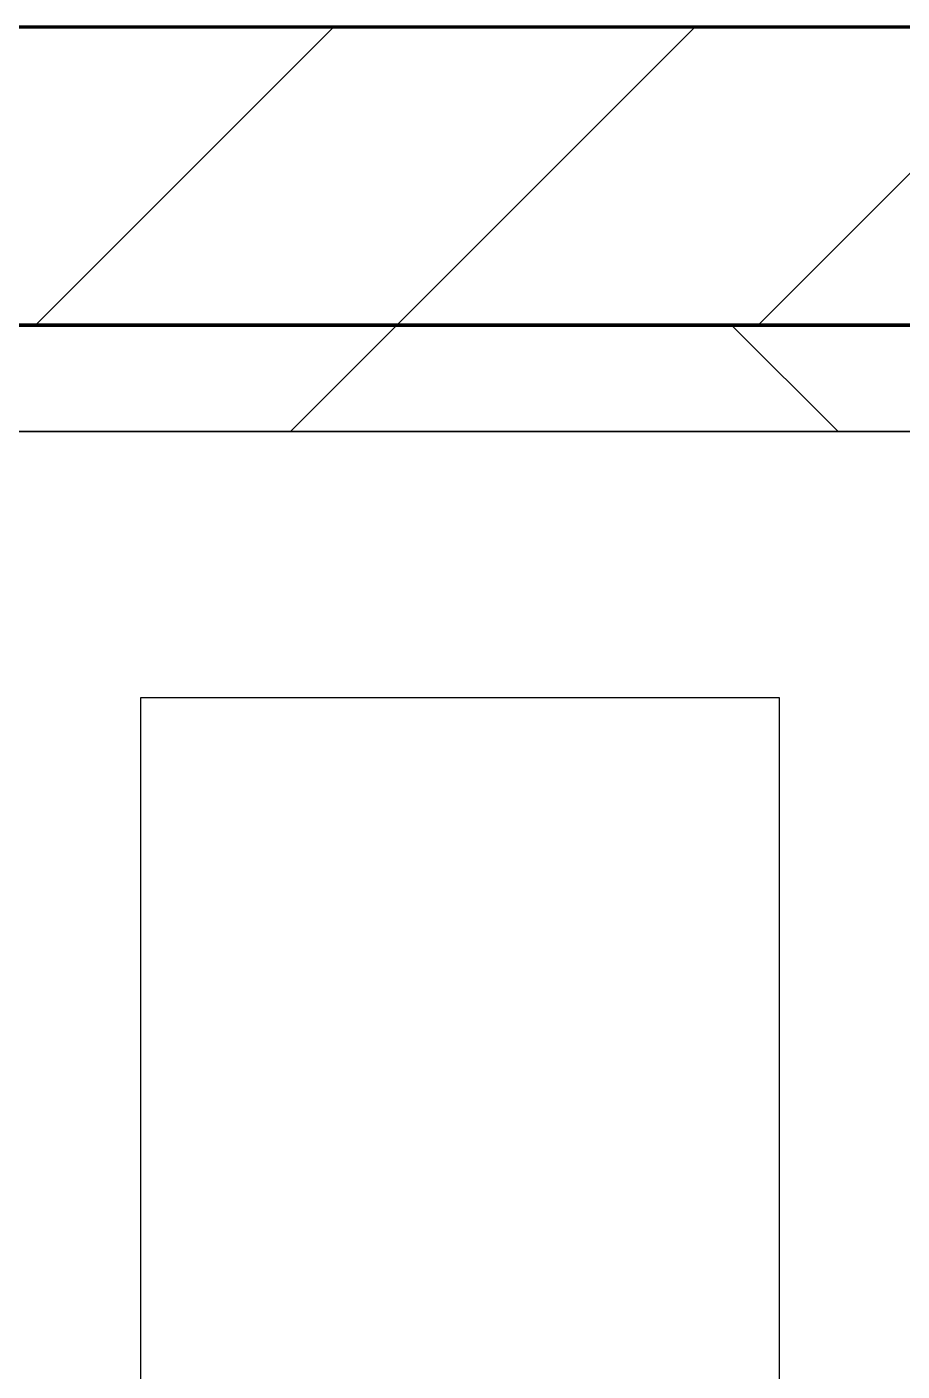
# Model space of a CAD drawing. Header units: millimetres. Extents: x -678720 to -601931, y -306 to 39239.
# Drawn here: x -670377 to -669966, y 8128 to 8759 of the extents above; entities that cross this region are included whole.
import ezdxf
from ezdxf.xclip import XClip

# ---------------------------------------------------------------- set-up
doc = ezdxf.new("R2010")
doc.units = ezdxf.units.MM
doc.header["$XCLIPFRAME"] = 0
doc.layers.add('000 - WIPEOUT', color=250, linetype='Continuous')
doc.layers.add('A11_ALU.SOLID SHEET', color=2, linetype='Continuous')
for name, color, linetype, lineweight in [('A-GLAZ-CURT', 2, 'Continuous', 9), ('A-WALL', 5, 'Continuous', 35), ('A-WALL-FNSH', 2, 'Continuous', 35), ('A-WALL-PATT', 1, 'Continuous', 35)]:
    doc.layers.add(name, color=color, linetype=linetype, lineweight=lineweight)

# ---------------------------------------------------------------- blocks, each defined once
blk = doc.blocks.new('PPLS-PP19_Custom Tile Pattern - Custom Tile Pattern-V84-4234-01 ENLARGED MULTI-PURPOSE LEVEL - REFLECTED CEILING PLAN - SHEET 5')
at = {"layer": 'A-GLAZ-CURT'}
for p, q in [((-300, 0), (300, 0)), ((300, 0), (-300, 0)), ((230.06, 0), (300, 0)), ((-300, -50), (300, -50)), ((300, -50), (-300, -50))]:
    blk.add_line(p, q, dxfattribs=at)
for points, knots in [([(300, 0), (286.53, 0), (254.22, 0), (207.11, 0), (177.41, 0), (159.34, 0), (158.33, 0), (158.3, 0)], [-285.253232, -285.253232, -285.253232, -285.253232, -244.693688, -187.987675, -143.776725, -129.632772, -123.352749, -123.352749, -123.352749, -123.352749]), ([(171.51, 0), (176.48, 0), (193.23, 0), (201.73, 0), (208.81, 0), (213.9, 0), (241.96, 0), (266.73, 0), (281.71, 0), (291.71, 0), (296.52, 0), (297.86, 0), (298.09, 0)], [-7971.819559, -7971.819559, -7971.819559, -7971.819559, -7784.112253, -7606.717214, -7289.299508, -7042.621073, -6582.165592, -6068.460911, -5766.029927, -5566.724884, -5280.360606, -5199.253518, -5199.253518, -5199.253518, -5199.253518]), ([(300, 0), (288.22, 0), (262, 0), (230.43, 0), (219.94, 0), (219.02, 0)], [-12528.858583, -12528.858583, -12528.858583, -12528.858583, -11905.454923, -11162.864862, -10856.732305, -10856.732305, -10856.732305, -10856.732305]), ([(284.76, 0), (284.76, 0), (285.09, 0), (287.47, 0), (293.59, 0), (297.76, 0), (300, 0)], [-4110.630118, -4110.630118, -4110.630118, -4110.630118, -4053.389046, -3959.664717, -3862.421465, -3746.95702, -3746.95702, -3746.95702, -3746.95702]), ([(297.38, 0), (295.84, 0), (291.62, 0), (285.38, 0), (284.87, 0)], [-4803.172655, -4803.172655, -4803.172655, -4803.172655, -4358.271401, -4143.037883, -4143.037883, -4143.037883, -4143.037883])]:
    blk.add_open_spline(points, degree=3, knots=knots, dxfattribs=at)
blk = doc.blocks.new('PPLS-PP19_Custom Tile Pattern - Custom Tile Pattern-V85-4234-01 ENLARGED MULTI-PURPOSE LEVEL - REFLECTED CEILING PLAN - SHEET 5')
at = {"layer": 'A-GLAZ-CURT'}
for p, q in [((-300, 0), (300, 0)), ((300, 0), (-300, 0)), ((-293.07, 0), (-277.34, 0)), ((-277.34, 0), (-293.07, 0)), ((-222.32, 0), (-205, 0)), ((-205, 0), (-222.32, 0)), ((-300, -50), (300, -50)), ((300, -50), (-300, -50))]:
    blk.add_line(p, q, dxfattribs=at)
at = {"layer": 'A-GLAZ-CURT', "flags": 128}
for points in [[(-300, 0), (-291.56, 0), (-283.3, 0), (-275.2, 0), (-267.26, 0), (-259.45, 0), (-251.77, 0), (-244.2, 0), (-236.74, 0), (-229.36, 0), (-222.06, 0), (-214.83, 0), (-207.71, 0), (-200.76, 0), (-194.02, 0), (-187.54, 0), (-181.38, 0), (-175.58, 0), (-170.25, 0), (-165.64, 0), (-162.01, 0), (-159.53, 0), (-157.46, 0), (-154.52, 0), (-149.42, 0), (-141.84, 0), (-132.81, 0), (-126.08, 0)], [(-145.5, 0), (-150.63, 0), (-155.53, 0), (-160.27, 0), (-164.95, 0), (-169.65, 0), (-174.47, 0), (-179.49, 0), (-184.81, 0), (-190.44, 0), (-196.37, 0), (-202.58, 0), (-209.04, 0), (-215.73, 0), (-222.63, 0), (-229.72, 0), (-236.97, 0), (-244.39, 0), (-251.96, 0), (-259.67, 0), (-267.51, 0), (-275.48, 0), (-283.55, 0), (-291.73, 0), (-300, 0)], [(-125.17, 0), (-128.55, 0), (-134.16, 0), (-140.03, 0), (-144.98, 0)]]:
    blk.add_lwpolyline(points, dxfattribs=at)
at = {"layer": 'A-GLAZ-CURT'}
for points, knots in [([(-300, 0), (-284.65, 0), (-236.57, 0), (-186.18, 0), (-154.38, 0), (-144.94, 0)], [-5323.127839, -5323.127839, -5323.127839, -5323.127839, -4502.809032, -2700.551212, -1808.923852, -1808.923852, -1808.923852, -1808.923852]), ([(-145.61, 0), (-165.95, 0), (-207.65, 0), (-262.56, 0), (-294.48, 0), (-300, 0)], [-16829.876344, -16829.876344, -16829.876344, -16829.876344, -15131.813646, -13729.592194, -13439.944408, -13439.944408, -13439.944408, -13439.944408]), ([(-145, 0), (-147.67, 0), (-147.74, 0), (-158.72, 0), (-174.02, 0), (-185.59, 0), (-209.77, 0), (-232.01, 0), (-255.22, 0), (-262.59, 0), (-264.9, 0), (-265.4, 0)], [-2915.041341, -2915.041341, -2915.041341, -2915.041341, -2477.344047, -2237.412286, -2029.680487, -1755.085331, -1400.429864, -858.079193, -543.655514, -208.940337, 0, 0, 0, 0]), ([(-258.6, 0), (-257.91, 0), (-254.26, 0), (-241.25, 0), (-225.99, 0), (-213.1, 0), (-200.2, 0), (-185.8, 0), (-171.77, 0), (-158.7, 0), (-157.22, 0)], [-5722.54675, -5722.54675, -5722.54675, -5722.54675, -5657.471696, -5413.335975, -5017.494783, -4832.723979, -4666.091899, -4349.945572, -4000.813434, -3840.635403, -3840.635403, -3840.635403, -3840.635403]), ([(-133.82, 0), (-135.51, 0), (-137.8, 0), (-149.31, 0), (-162.01, 0), (-177.91, 0), (-199.46, 0), (-216.65, 0), (-231.26, 0), (-233.46, 0), (-234, 0)], [-2731.647847, -2731.647847, -2731.647847, -2731.647847, -2418.507304, -2308.929706, -2113.765672, -1763.376603, -1422.553702, -978.033455, -846.069444, -682.911962, -682.911962, -682.911962, -682.911962]), ([(-233.49, 0), (-233.44, 0), (-232.38, 0), (-230.74, 0), (-225.3, 0), (-223.63, 0)], [-455.274641, -455.274641, -455.274641, -455.274641, -440.605512, -119.536984, 0, 0, 0, 0]), ([(-223.63, 0), (-219.39, 0), (-206.17, 0), (-188.58, 0), (-169.02, 0), (-152.12, 0), (-136.84, 0), (-127.33, 0), (-124.19, 0), (-123.43, 0), (-123.28, 0)], [-5463.295695, -5463.295695, -5463.295695, -5463.295695, -5161.076232, -4739.070012, -4465.409639, -4149.119819, -3839.893365, -3647.167523, -3488.92562, -3439.852845, -3439.852845, -3439.852845, -3439.852845]), ([(-152.35, 0), (-151.03, 0), (-148.75, 0), (-146.09, 0), (-145.01, 0)], [-3494.978217, -3494.978217, -3494.978217, -3494.978217, -3371.022232, -3311.537999, -3311.537999, -3311.537999, -3311.537999]), ([(-118.78, 0), (-121.86, 0), (-126.28, 0), (-136.96, 0), (-147.46, 0), (-150.03, 0), (-150.57, 0)], [-5938.474035, -5938.474035, -5938.474035, -5938.474035, -5700.061948, -5508.838257, -5298.784692, -5196.16478, -5196.16478, -5196.16478, -5196.16478]), ([(-150.34, 0), (-150.07, 0), (-148.59, 0), (-146.87, 0), (-145.04, 0)], [-4948.728362, -4948.728362, -4948.728362, -4948.728362, -4883.323924, -4625.37125, -4625.37125, -4625.37125, -4625.37125]), ([(-26.75, 0), (-27.82, 0), (-36.18, 0), (-53.55, 0), (-78.2, 0), (-110.94, 0), (-130.52, 0), (-147.74, 0), (-149.07, 0)], [-8718.362214, -8718.362214, -8718.362214, -8718.362214, -8532.293389, -8073.216054, -7508.296369, -7004.680444, -6449.282163, -6277.220794, -6277.220794, -6277.220794, -6277.220794]), ([(-146.69, 0), (-146.59, 0), (-145.49, 0), (-135.69, 0), (-128.29, 0), (-125.15, 0)], [-420.34245, -420.34245, -420.34245, -420.34245, -406.956646, -290.263673, 0, 0, 0, 0]), ([(-86.16, 0), (-91.37, 0), (-104.13, 0), (-122.65, 0), (-137.4, 0), (-143.32, 0), (-145.05, 0)], [-1681.3698, -1681.3698, -1681.3698, -1681.3698, -1374.161226, -945.742622, -741.901385, -577.435333, -577.435333, -577.435333, -577.435333]), ([(-80.14, 0), (-81.02, 0), (-95.25, 0), (-117.11, 0), (-141.52, 0), (-144.96, 0)], [-19057.545901, -19057.545901, -19057.545901, -19057.545901, -18935.241197, -17136.203329, -16847.932738, -16847.932738, -16847.932738, -16847.932738]), ([(-144.74, 0), (-144.47, 0), (-139.73, 0), (-137.28, 0), (-133.93, 0), (-128.78, 0), (-126.5, 0)], [-6044.731135, -6044.731135, -6044.731135, -6044.731135, -6017.569127, -5560.701257, -5364.112219, -5231.017328, -5231.017328, -5231.017328, -5231.017328]), ([(-143.97, 0), (-142.91, 0), (-138.3, 0), (-127.26, 0), (-107.3, 0), (-90.42, 0), (-75.26, 0), (-68.41, 0), (-65.12, 0), (-63.63, 0)], [-4577.573735, -4577.573735, -4577.573735, -4577.573735, -4440.880425, -4054.690705, -3793.097032, -3402.597032, -3144.956779, -3050.982048, -2969.237017, -2969.237017, -2969.237017, -2969.237017]), ([(-143.85, 0), (-135.75, 0), (-123.38, 0), (-110.8, 0), (-99.5, 0), (-91.46, 0)], [-1774.375946, -1774.375946, -1774.375946, -1774.375946, -1002.059161, -460.363443, 0, 0, 0, 0]), ([(-127.41, 0), (-131.63, 0), (-133.16, 0), (-134.09, 0), (-134.15, 0)], [-8540.990293, -8540.990293, -8540.990293, -8540.990293, -8266.114998, -8246.473386, -8246.473386, -8246.473386, -8246.473386]), ([(-134.15, 0), (-133.32, 0), (-130.31, 0), (-117.33, 0), (-92.04, 0), (-74.02, 0), (-62.74, 0), (-60.36, 0), (-59.97, 0)], [-7657.439573, -7657.439573, -7657.439573, -7657.439573, -7293.749979, -6839.55839, -6236.997189, -5713.340575, -5140.470607, -5006.787413, -5006.787413, -5006.787413, -5006.787413]), ([(-120.13, 0), (-120.14, 0), (-120.24, 0), (-121.3, 0), (-129.25, 0), (-133.82, 0)], [-2933.992132, -2933.992132, -2933.992132, -2933.992132, -2920.575025, -2840.280255, -2731.647847, -2731.647847, -2731.647847, -2731.647847]), ([(-113.43, 0), (-113.44, 0), (-113.96, 0), (-119.73, 0), (-125.43, 0), (-127.03, 0), (-127.41, 0)], [-328.499627, -328.499627, -328.499627, -328.499627, -282.672656, -98.539552, -24.539552, 0, 0, 0, 0]), ([(-126.5, 0), (-122.44, 0), (-108.71, 0), (-93.2, 0), (-82.02, 0), (-79.04, 0)], [-5231.017328, -5231.017328, -5231.017328, -5231.017328, -4994.692869, -4542.524482, -4369.914378, -4369.914378, -4369.914378, -4369.914378]), ([(-125.15, 0), (-124.93, 0), (-121.96, 0), (-113.01, 0), (-98.9, 0), (-88.91, 0), (-81.4, 0), (-79.76, 0)], [-3362.7396, -3362.7396, -3362.7396, -3362.7396, -3342.215224, -3074.362186, -2902.289527, -2605.247022, -2522.0547, -2522.0547, -2522.0547, -2522.0547]), ([(-122.08, 0), (-122.01, 0), (-121.69, 0), (-121.2, 0), (-120.88, 0)], [-3136.336417, -3136.336417, -3136.336417, -3136.336417, -3110.304437, -3035.164275, -3035.164275, -3035.164275, -3035.164275]), ([(-79.03, 0), (-88.08, 0), (-99.84, 0), (-114.02, 0), (-117.28, 0), (-118.78, 0)], [-723.151092, -723.151092, -723.151092, -723.151092, -229.489605, -116.330425, 0, 0, 0, 0]), ([(-117.74, 0), (-117.19, 0), (-114.78, 0), (-113.43, 0), (-113.43, 0)], [-821.249067, -821.249067, -821.249067, -821.249067, -394.672656, -330.879064, -330.879064, -330.879064, -330.879064]), ([(-79.79, 0), (-81.1, 0), (-91.75, 0), (-107.61, 0), (-116.56, 0), (-117.56, 0)], [-2299.497386, -2299.497386, -2299.497386, -2299.497386, -2193.204658, -1433.981041, -985.49888, -985.49888, -985.49888, -985.49888]), ([(-115.82, 0), (-114.96, 0), (-110.41, 0), (-96.78, 0), (-71.33, 0), (-43.74, 0), (-21.28, 0), (-13.68, 0)], [-5724.064692, -5724.064692, -5724.064692, -5724.064692, -5430.283136, -5103.229623, -4799.173296, -4065.652676, -3653.658314, -3653.658314, -3653.658314, -3653.658314]), ([(-79.05, 0), (-84.88, 0), (-96.14, 0), (-112.01, 0), (-114.94, 0), (-115.63, 0)], [-1094.133567, -1094.133567, -1094.133567, -1094.133567, -789.402658, -501.969187, -243.577221, -243.577221, -243.577221, -243.577221]), ([(-91.46, 0), (-90.09, 0), (-84.7, 0), (-77.43, 0), (-72.73, 0), (-72.64, 0), (-72.64, 0)], [-19832.387487, -19832.387487, -19832.387487, -19832.387487, -19753.885894, -19541.04734, -19478.625389, -19471.062469, -19471.062469, -19471.062469, -19471.062469]), ([(-79.79, 0), (-81.24, 0), (-82.76, 0), (-83.28, 0), (-83.28, 0)], [-1608.428934, -1608.428934, -1608.428934, -1608.428934, -1424.436217, -1393.971743, -1393.971743, -1393.971743, -1393.971743]), ([(-83.28, 0), (-83.28, 0), (-82.95, 0), (-80.89, 0), (-79.53, 0)], [-1393.4169, -1393.4169, -1393.4169, -1393.4169, -1353.722004, -1286.743147, -1286.743147, -1286.743147, -1286.743147]), ([(-29.03, 0), (-33.97, 0), (-43.74, 0), (-56.37, 0), (-71.66, 0), (-76.04, 0), (-79, 0), (-79.06, 0)], [-2680.714891, -2680.714891, -2680.714891, -2680.714891, -2413.671296, -2161.752162, -2006.592567, -1646.621388, -1639.028009, -1639.028009, -1639.028009, -1639.028009]), ([(-63.96, 0), (-64.13, 0), (-70.1, 0), (-75.95, 0), (-79.05, 0)], [-2171.769325, -2171.769325, -2171.769325, -2171.769325, -2007.031671, -1822.090443, -1822.090443, -1822.090443, -1822.090443]), ([(-36.62, 0), (-36.62, 0), (-40.35, 0), (-44.32, 0), (-57.85, 0), (-72.62, 0), (-79.04, 0)], [-4069.478503, -4069.478503, -4069.478503, -4069.478503, -3858.647035, -3538.256648, -2842.901703, -2319.824661, -2319.824661, -2319.824661, -2319.824661]), ([(-79.04, 0), (-75.35, 0), (-70.16, 0), (-65.93, 0), (-65.07, 0)], [-2509.837098, -2509.837098, -2509.837098, -2509.837098, -2322.099534, -2241.8264, -2241.8264, -2241.8264, -2241.8264]), ([(-79.03, 0), (-78.94, 0), (-74.73, 0), (-62.97, 0), (-48.14, 0), (-36.49, 0), (-33.57, 0), (-29.94, 0), (-28.57, 0)], [-1278.661263, -1278.661263, -1278.661263, -1278.661263, -1274.333717, -1073.56893, -651.549973, -296.515819, -83.513472, 0, 0, 0, 0]), ([(-13.16, 0), (-17.97, 0), (-26.98, 0), (-40, 0), (-56.24, 0), (-69.67, 0), (-76.78, 0), (-78.93, 0)], [-2420.551823, -2420.551823, -2420.551823, -2420.551823, -2125.455881, -1792.521578, -1466.981642, -1208.454564, -1096.097494, -1096.097494, -1096.097494, -1096.097494]), ([(-78.48, 0), (-72.44, 0), (-61.77, 0), (-54.4, 0), (-48.53, 0), (-30.79, 0), (-18.03, 0), (8.61, 0), (15.02, 0), (22.91, 0), (31, 0), (39.04, 0), (47.83, 0), (52.08, 0), (52.9, 0)], [-4359.181107, -4359.181107, -4359.181107, -4359.181107, -4008.285538, -3689.699207, -3546.54457, -3315.260113, -2864.387349, -2439.246196, -2084.094819, -1956.422387, -1818.904206, -1645.594513, -1443.202566, -1392.389789, -1392.389789, -1392.389789, -1392.389789]), ([(-36.33, 0), (-36.43, 0), (-37.27, 0), (-45.02, 0), (-46.13, 0), (-60.59, 0), (-72.27, 0), (-78.11, 0)], [-1855.773136, -1855.773136, -1855.773136, -1855.773136, -1810.870157, -1672.078046, -1405.135169, -1060.00838, -740.068933, -740.068933, -740.068933, -740.068933]), ([(-66.39, 0), (-66.39, 0), (-63.63, 0), (-53.63, 0), (-34.42, 0), (-29.82, 0), (-29.19, 0)], [-2493.31794, -2493.31794, -2493.31794, -2493.31794, -2315.303971, -1809.437387, -963.711516, -666.19313, -666.19313, -666.19313, -666.19313]), ([(31.18, 0), (25.97, 0), (11.99, 0), (-16.92, 0), (-47.42, 0), (-65.77, 0), (-66.37, 0), (-66.38, 0)], [-4496.803627, -4496.803627, -4496.803627, -4496.803627, -4222.080604, -3745.412743, -2981.410125, -2542.574734, -2498.224237, -2498.224237, -2498.224237, -2498.224237]), ([(-63.63, 0), (-61.49, 0), (-57.39, 0), (-54.49, 0), (-45.2, 0), (-40.79, 0), (-40.46, 0), (-40.44, 0)], [-2969.237017, -2969.237017, -2969.237017, -2969.237017, -2851.217951, -2734.127174, -2474.780881, -2410.990208, -2350.645972, -2350.645972, -2350.645972, -2350.645972]), ([(-58.83, 0), (-58.37, 0), (-57.29, 0), (-54.23, 0), (-46.33, 0), (-42.62, 0), (-41.76, 0)], [-4859.52896, -4859.52896, -4859.52896, -4859.52896, -4680.891996, -4469.85053, -4321.566175, -4270.495146, -4270.495146, -4270.495146, -4270.495146]), ([(-51.83, 0), (-51.83, 0), (-51.78, 0), (-47.4, 0), (-46.01, 0), (-40.22, 0), (-36.78, 0)], [-632.814994, -632.814994, -632.814994, -632.814994, -627.965721, -508.377888, -260.442412, 0, 0, 0, 0]), ([(-14.25, 0), (-16.68, 0), (-23.65, 0), (-32.81, 0), (-44.85, 0), (-51.43, 0), (-51.79, 0)], [-1418.803938, -1418.803938, -1418.803938, -1418.803938, -1290.787923, -1039.307308, -819.71621, -644.910881, -644.910881, -644.910881, -644.910881]), ([(-41.76, 0), (-39.9, 0), (-37.72, 0), (-36.92, 0), (-36.77, 0)], [-4270.495146, -4270.495146, -4270.495146, -4270.495146, -4161.040818, -4106.245333, -4106.245333, -4106.245333, -4106.245333]), ([(-36.78, 0), (-32.43, 0), (-24.56, 0), (-16.15, 0), (-13.13, 0)], [-6191.144455, -6191.144455, -6191.144455, -6191.144455, -5862.463379, -5684.546037, -5684.546037, -5684.546037, -5684.546037]), ([(-36.29, 0), (-36.29, 0), (-34.66, 0), (-28.88, 0), (-26.95, 0), (-26.54, 0)], [-9150.272121, -9150.272121, -9150.272121, -9150.272121, -9057.163041, -8919.836787, -8834.607043, -8834.607043, -8834.607043, -8834.607043]), ([(30.82, 0), (29.27, 0), (20.14, 0), (3.54, 0), (-16.58, 0), (-34.76, 0), (-36.04, 0)], [-10462.034656, -10462.034656, -10462.034656, -10462.034656, -10363.088938, -9884.23066, -9424.652049, -9182.880979, -9182.880979, -9182.880979, -9182.880979]), ([(-33.34, 0), (-33.34, 0), (-32.93, 0), (-31.16, 0), (-30.52, 0)], [-2415.024266, -2415.024266, -2415.024266, -2415.024266, -2357.633367, -2323.618664, -2323.618664, -2323.618664, -2323.618664]), ([(-13.13, 0), (-14.9, 0), (-22.17, 0), (-30.57, 0), (-31.82, 0), (-32, 0)], [-3088.749407, -3088.749407, -3088.749407, -3088.749407, -2994.501669, -2698.150104, -2614.070998, -2614.070998, -2614.070998, -2614.070998]), ([(-30.76, 0), (-30.73, 0), (-29.99, 0), (-23.47, 0), (-15.75, 0), (-15.19, 0)], [-54176.191683, -54176.191683, -54176.191683, -54176.191683, -54157.274271, -53749.15266, -53717.791567, -53717.791567, -53717.791567, -53717.791567]), ([(-30.52, 0), (-27.11, 0), (-17.83, 0), (5.99, 0), (22.06, 0), (37.44, 0), (45.92, 0), (57.76, 0), (64.47, 0), (72.74, 0), (75.22, 0), (76.03, 0), (76.21, 0)], [-2323.618664, -2323.618664, -2323.618664, -2323.618664, -2142.497158, -1716.209403, -1206.526904, -1089.329421, -901.315459, -753.071572, -495.328968, -421.953223, -334.951786, -290.452333, -290.452333, -290.452333, -290.452333]), ([(-14.24, 0), (-15.46, 0), (-18.71, 0), (-25.97, 0), (-29.52, 0), (-30.21, 0)], [-55092.991915, -55092.991915, -55092.991915, -55092.991915, -54789.006179, -54461.685999, -54290.791712, -54290.791712, -54290.791712, -54290.791712]), ([(-13.12, 0), (-14.37, 0), (-19.54, 0), (-24.92, 0), (-29.03, 0)], [-2975.568569, -2975.568569, -2975.568569, -2975.568569, -2903.012179, -2680.714891, -2680.714891, -2680.714891, -2680.714891]), ([(-28.98, 0), (-28.66, 0), (-27.39, 0), (-24.45, 0), (-22.56, 0)], [-166.548282, -166.548282, -166.548282, -166.548282, -102.06493, 0, 0, 0, 0]), ([(-28.57, 0), (-26.93, 0), (-20.84, 0), (-16.31, 0), (-13.14, 0)], [-5361.429781, -5361.429781, -5361.429781, -5361.429781, -5261.36855, -5075.975651, -5075.975651, -5075.975651, -5075.975651]), ([(-22.56, 0), (-20.27, 0), (-17.03, 0), (-11.36, 0), (-7.66, 0), (-6.6, 0), (-6.44, 0)], [-56468.192263, -56468.192263, -56468.192263, -56468.192263, -56344.022017, -56303.229861, -56166.290093, -56124.392176, -56124.392176, -56124.392176, -56124.392176]), ([(76.63, 0), (74.8, 0), (67.65, 0), (53.52, 0), (37, 0), (24.07, 0), (12.82, 0), (-0.06, 0), (-9.72, 0), (-13.15, 0)], [-3095.572228, -3095.572228, -3095.572228, -3095.572228, -2950.589685, -2634.532728, -2313.748533, -2106.613311, -1925.670641, -1617.263037, -1438.180462, -1438.180462, -1438.180462, -1438.180462]), ([(-13.11, 0), (-12.13, 0), (-5.6, 0), (4.23, 0), (9.64, 0), (10.14, 0), (10.18, 0)], [-3643.415318, -3643.415318, -3643.415318, -3643.415318, -3589.737505, -3285.047089, -3066.359526, -3044.715262, -3044.715262, -3044.715262, -3044.715262]), ([(8.33, 0), (8.19, 0), (7.18, 0), (1.09, 0), (-7.68, 0), (-12.97, 0)], [-3574.286521, -3574.286521, -3574.286521, -3574.286521, -3526.962355, -3285.499107, -2978.572101, -2978.572101, -2978.572101, -2978.572101]), ([(-12.76, 0), (-8.93, 0), (9.67, 0), (42.82, 0), (81.9, 0), (107.18, 0), (118.18, 0)], [-454.035567, -454.035567, -454.035567, -454.035567, -429.606584, -390.253598, -346.313304, -311.894639, -311.894639, -311.894639, -311.894639]), ([(-12.66, 0), (-6.97, 0), (12.49, 0), (35.15, 0), (50.85, 0), (51.96, 0)], [-5675.215751, -5675.215751, -5675.215751, -5675.215751, -5340.621928, -4573.028122, -4514.376165, -4514.376165, -4514.376165, -4514.376165]), ([(70.61, 0), (66.16, 0), (55.8, 0), (39.61, 0), (24.74, 0), (4.72, 0), (-8.18, 0), (-12.6, 0)], [-4647.237329, -4647.237329, -4647.237329, -4647.237329, -4326.416877, -4098.545751, -3766.694881, -3333.063701, -3098.158219, -3098.158219, -3098.158219, -3098.158219]), ([(-12.5, 0), (-12.27, 0), (-7.43, 0), (2.08, 0), (13.15, 0), (21.24, 0), (24.62, 0), (24.72, 0), (24.72, 0)], [-5063.572571, -5063.572571, -5063.572571, -5063.572571, -5050.479954, -4785.90057, -4596.498881, -4445.288762, -4384.376941, -4376.041937, -4376.041937, -4376.041937, -4376.041937]), ([(9.32, 0), (9.08, 0), (7.65, 0), (2.57, 0), (-6.16, 0), (-11.04, 0), (-12.41, 0)], [-2922.926651, -2922.926651, -2922.926651, -2922.926651, -2882.788014, -2720.818881, -2518.50168, -2435.772209, -2435.772209, -2435.772209, -2435.772209]), ([(-6.54, 0), (-6.73, 0), (-7.2, 0), (-7.6, 0), (-7.79, 0)], [-56009.792147, -56009.792147, -56009.792147, -56009.792147, -55949.290093, -55895.192118, -55895.192118, -55895.192118, -55895.192118]), ([(-2.63, 0), (-2.47, 0), (-1.22, 0), (4.92, 0), (15.97, 0), (22.54, 0), (24.49, 0)], [-226.825321, -226.825321, -226.825321, -226.825321, -220.269177, -206.416616, -198.214427, -187.717507, -187.717507, -187.717507, -187.717507]), ([(103.09, 0), (101.08, 0), (86.31, 0), (63.34, 0), (35.84, 0), (12, 0), (3.08, 0), (-1.67, 0), (-2.25, 0)], [-375.435014, -375.435014, -375.435014, -375.435014, -369.147452, -330.153101, -307.516438, -285.83788, -246.234814, -234.646884, -234.646884, -234.646884, -234.646884]), ([(24.69, 0), (24.54, 0), (20.99, 0), (15.48, 0), (10.8, 0), (9.63, 0)], [-4368.572414, -4368.572414, -4368.572414, -4368.572414, -4306.476363, -4080.000647, -3772.857994, -3772.857994, -3772.857994, -3772.857994]), ([(18.16, 0), (19.15, 0), (24.25, 0), (25.66, 0), (26.12, 0)], [-5700.113719, -5700.113719, -5700.113719, -5700.113719, -5554.232259, -5302.431367, -5302.431367, -5302.431367, -5302.431367]), ([(114.39, 0), (114.2, 0), (112.08, 0), (105.42, 0), (92.38, 0), (85.59, 0), (74.4, 0), (62.26, 0), (51.85, 0), (43.81, 0), (29.53, 0), (20.67, 0), (18.85, 0), (18.16, 0)], [-8148.58938, -8148.58938, -8148.58938, -8148.58938, -8105.191388, -7723.759874, -7531.75727, -7135.649961, -6924.452779, -6738.82075, -6548.303034, -6314.283804, -6135.05769, -5972.647715, -5832.674503, -5832.674503, -5832.674503, -5832.674503]), ([(27.44, 0), (27.9, 0), (29.54, 0), (37.81, 0), (46.21, 0), (52.06, 0)], [-5037.309798, -5037.309798, -5037.309798, -5037.309798, -4887.603822, -4705.298446, -4374.505878, -4374.505878, -4374.505878, -4374.505878]), ([(27.89, 0), (29.09, 0), (33.4, 0), (43.83, 0), (51.03, 0), (52.79, 0)], [-147.777612, -147.777612, -147.777612, -147.777612, -135.792042, -118.513713, -113.025293, -113.025293, -113.025293, -113.025293]), ([(52.99, 0), (52.89, 0), (51.94, 0), (44.99, 0), (36.46, 0), (30.82, 0)], [-598.747035, -598.747035, -598.747035, -598.747035, -566.066452, -360.610861, 0, 0, 0, 0]), ([(136.44, 0), (121.66, 0), (86.93, 0), (51.16, 0), (31.18, 0)], [-106.750556, -106.750556, -106.750556, -106.750556, -59.610984, 0, 0, 0, 0]), ([(168.37, 0), (167.68, 0), (162.47, 0), (147.02, 0), (109.77, 0), (76.86, 0), (57.82, 0), (46.51, 0), (41.18, 0), (36.02, 0), (35.54, 0), (35.54, 0)], [-543.375029, -543.375029, -543.375029, -543.375029, -530.793311, -458.593899, -401.860199, -357.622665, -341.267687, -334.000314, -326.15566, -319.318397, -317.489778, -317.489778, -317.489778, -317.489778]), ([(36.29, 0), (37.77, 0), (48.82, 0), (64.79, 0), (93.24, 0), (111.36, 0), (118.73, 0)], [-314.598523, -314.598523, -314.598523, -314.598523, -305.899624, -287.17622, -249.500363, -204.299155, -204.299155, -204.299155, -204.299155]), ([(52.78, 0), (52.91, 0), (60.04, 0), (71.67, 0), (84.83, 0), (86.01, 0), (92.51, 0), (94.33, 0)], [-4360.912653, -4360.912653, -4360.912653, -4360.912653, -4353.683244, -3960.84581, -3759.045785, -3336.541051, -2783.776468, -2783.776468, -2783.776468, -2783.776468]), ([(52.8, 0), (60.47, 0), (72.09, 0), (82.12, 0), (83.66, 0)], [-4499.589918, -4499.589918, -4499.589918, -4499.589918, -4094.177415, -3869.465285, -3869.465285, -3869.465285, -3869.465285]), ([(61.47, 0), (61.47, 0), (61.21, 0), (54.61, 0), (53.71, 0), (53.56, 0)], [-1113.311073, -1113.311073, -1113.311073, -1113.311073, -1096.402191, -891.204116, -747.28819, -747.28819, -747.28819, -747.28819]), ([(53.94, 0), (58.42, 0), (74.33, 0), (100.57, 0), (116.36, 0), (128.63, 0), (128.95, 0)], [-111.831706, -111.831706, -111.831706, -111.831706, -97.899267, -63.759246, -39.050993, -35.895543, -35.895543, -35.895543, -35.895543]), ([(53.95, 0), (56.11, 0), (59.33, 0), (61.34, 0), (61.45, 0)], [-1370.028348, -1370.028348, -1370.028348, -1370.028348, -1228.752106, -1120.932285, -1120.932285, -1120.932285, -1120.932285]), ([(76.22, 0), (75.58, 0), (73.64, 0), (71.05, 0), (70.61, 0)], [-193.634889, -193.634889, -193.634889, -193.634889, -31.537676, 0, 0, 0, 0]), ([(94.4, 0), (94.4, 0), (94.64, 0), (99.11, 0), (108.7, 0), (115.1, 0), (118.63, 0)], [-2348.345796, -2348.345796, -2348.345796, -2348.345796, -2310.419338, -2233.599744, -2052.234781, -1855.850978, -1855.850978, -1855.850978, -1855.850978])]:
    blk.add_open_spline(points, degree=3, knots=knots, dxfattribs=at)
for points in [[(-148.23, 0), (-147.25, 0), (-146.08, 0), (-144.97, 0)], [(-145.56, 0), (-146.23, 0), (-146.71, 0), (-146.95, 0)], [(-137.88, 0), (-140.56, 0), (-143.24, 0), (-144.92, 0)], [(-144.53, 0), (-143.07, 0), (-141.23, 0), (-138.62, 0)], [(-79.08, 0), (-81.43, 0), (-83.78, 0), (-86.16, 0)], [(-72.93, 0), (-74.4, 0), (-76.16, 0), (-78.11, 0)], [(-39.84, 0), (-39.08, 0), (-38.11, 0), (-37.36, 0)], [(-15.19, 0), (-14.78, 0), (-14.12, 0), (-13.24, 0)], [(24.49, 0), (25.23, 0), (25.72, 0), (26.04, 0)], [(80.35, 0), (79.57, 0), (78.27, 0), (76.63, 0)], [(84.06, 0), (83.48, 0), (82.41, 0), (81.72, 0)]]:
    blk.add_open_spline(points, degree=3, dxfattribs=at)
blk = doc.blocks.new('*U321')
at = {"layer": 'A-GLAZ-CURT', "rotation": 180}
for name, p in [('PPLS-PP19_Custom Tile Pattern - Custom Tile Pattern-V85-4234-01 ENLARGED MULTI-PURPOSE LEVEL - REFLECTED CEILING PLAN - SHEET 5', (-37265, -710)), ('PPLS-PP19_Custom Tile Pattern - Custom Tile Pattern-V84-4234-01 ENLARGED MULTI-PURPOSE LEVEL - REFLECTED CEILING PLAN - SHEET 5', (-36665, -710))]:
    blk.add_blockref(name, p, dxfattribs=at)
blk = doc.blocks.new('*U605')
at = {"color": 3}
blk.add_wipeout([(-275, -12050), (275, -12050), (275, -12350), (-275, -12350)], dxfattribs=at).dxf.layer = '000 - WIPEOUT'
at = {"layer": 'A11_ALU.SOLID SHEET', "color": 0, "linetype": 'ByBlock'}
blk.add_lwpolyline([(-275, -12350), (275, -12350), (275, -12050), (-275, -12050)], close=True, dxfattribs=at)
blk = doc.blocks.new('*U743')
blk.add_lwpolyline([(21173.36, -580), (28210, -580), (28210, -6849.96), (45954.15, -6849.96), (45954.15, 600), (82995.06, 600), (83086.47, 650), (90052, 650), (90392, 990), (103159.16, 990), (103159.16, 4990), (21173.36, 4990), (21173.36, 3485.45), (21203.36, 3485.45), (21203.36, 925.54), (21173.36, 925.54), (21173.36, -580)])
at = {"layer": 'A11_ALU.SOLID SHEET', "color": 0, "linetype": 'ByBlock', "rotation": 90}
blk.add_blockref('*U605', (62308.5, 4590), dxfattribs=at)

msp = doc.modelspace()

# ---------------------------------------------------------------- block references
at = {"layer": 'A11_ALU.SOLID SHEET'}
ref = msp.add_blockref('*U743', (-744682.37, 3579.02), dxfattribs=at)
XClip(ref).set_block_clipping_path([(69798.6834257276, -3885.5002684942), (120965.0023936313, 33679.9972602262)])

# ---------------------------------------------------------------- next in the draw order: hatches: boundary and pattern name
at = {"layer": 'A-WALL-PATT', "lineweight": 9}
h = msp.add_hatch(dxfattribs=at)
h.set_pattern_fill('FP_2', color=256, style=0, pattern_type=2)
h.set_pattern_definition([(45, (0, 0), (-84.852814, 84.852814), [])])
h.paths.add_polyline_path([(-645614.94, 8619.02), (-644025.62, 8619.02), (-644076.02, 8641.53), (-644079.79, 8639.36), (-644084.96, 8639.36), (-644091.03, 8644.02), (-644092.03, 8648.69), (-644157.37, 8677.88), (-644139.02, 8718.97), (-643915.31, 8619.02), (-632557.37, 8619.02), (-632557.37, 8759.02), (-674883.69, 8759.02), (-674883.69, 8619.02), (-672825.62, 8619.02), (-672876.02, 8641.53), (-672879.79, 8639.36), (-672884.96, 8639.36), (-672891.03, 8644.02), (-672892.03, 8648.69), (-672957.37, 8677.88), (-672939.02, 8718.97), (-672715.31, 8619.02), (-669225.62, 8619.02), (-669276.02, 8641.53), (-669279.79, 8639.36), (-669284.96, 8639.36), (-669291.03, 8644.02), (-669292.03, 8648.69), (-669357.37, 8677.88), (-669339.02, 8718.97), (-669115.31, 8619.02), (-665625.62, 8619.02), (-665676.02, 8641.53), (-665679.79, 8639.36), (-665684.96, 8639.36), (-665691.03, 8644.02), (-665692.03, 8648.69), (-665757.37, 8677.88), (-665739.02, 8718.97), (-665515.31, 8619.02), (-662025.62, 8619.02), (-662076.02, 8641.53), (-662079.79, 8639.36), (-662084.96, 8639.36), (-662091.03, 8644.02), (-662092.03, 8648.69), (-662157.37, 8677.88), (-662139.02, 8718.97), (-661915.31, 8619.02), (-658425.62, 8619.02), (-658476.02, 8641.53), (-658479.79, 8639.36), (-658484.96, 8639.36), (-658491.03, 8644.02), (-658492.03, 8648.69), (-658557.37, 8677.88), (-658539.02, 8718.97), (-658315.31, 8619.02), (-654825.62, 8619.02), (-654876.02, 8641.53), (-654879.79, 8639.36), (-654884.96, 8639.36), (-654891.03, 8644.02), (-654892.03, 8648.69), (-654957.37, 8677.88), (-654939.02, 8718.97), (-654715.31, 8619.02), (-651225.62, 8619.02), (-651276.02, 8641.53), (-651279.79, 8639.36), (-651284.96, 8639.36), (-651291.03, 8644.02), (-651292.03, 8648.69), (-651357.37, 8677.88), (-651339.02, 8718.97), (-651115.31, 8619.02), (-647625.62, 8619.02), (-647676.02, 8641.53), (-647679.79, 8639.36), (-647684.96, 8639.36), (-647691.03, 8644.02), (-647692.03, 8648.69), (-647757.37, 8677.88), (-647739.02, 8718.97), (-647515.31, 8619.02), (-645746.78, 8619.02)])
h = msp.add_hatch(dxfattribs=at)
h.set_pattern_fill('FP_3', color=256, style=0, pattern_type=2)
h.set_pattern_definition([(45, (0, 0), (-212.13203, 212.13203), []), (135, (0, 0), (-212.13203, -212.13203), [])])
h.paths.add_polyline_path([(-637582.37, 8569.02), (-637582.37, 8619.02), (-643915.31, 8619.02), (-643803.39, 8569.02), (-641132.34, 8569.02)])
h.paths.add_polyline_path([(-659985.63, 8569.02), (-658313.71, 8569.02), (-658425.62, 8619.02), (-661915.31, 8619.02), (-661803.39, 8569.02), (-660051.55, 8569.02)])
h.paths.add_polyline_path([(-653657.25, 8569.02), (-651113.71, 8569.02), (-651225.62, 8619.02), (-654715.31, 8619.02), (-654603.39, 8569.02), (-653782.37, 8569.02)])
h.paths.add_polyline_path([(-643913.71, 8569.02), (-644025.62, 8619.02), (-647515.31, 8619.02), (-647403.39, 8569.02), (-643966.93, 8569.02)])
h.paths.add_polyline_path([(-658203.39, 8569.02), (-654713.71, 8569.02), (-654825.62, 8619.02), (-658315.31, 8619.02), (-658205.78, 8570.08)])
h.paths.add_polyline_path([(-662292.85, 8569.02), (-661913.71, 8569.02), (-662025.62, 8619.02), (-665515.31, 8619.02), (-665403.39, 8569.02), (-662358.77, 8569.02)])
h.paths.add_polyline_path([(-647513.71, 8569.02), (-647625.62, 8619.02), (-651115.31, 8619.02), (-651003.39, 8569.02), (-647526.64, 8569.02)])
h.paths.add_polyline_path([(-666973.22, 8569.02), (-665513.71, 8569.02), (-665625.62, 8619.02), (-669115.31, 8619.02), (-669003.39, 8569.02), (-667105.06, 8569.02)])
h.paths.add_polyline_path([(-670928.45, 8569.02), (-669113.71, 8569.02), (-669225.62, 8619.02), (-672715.31, 8619.02), (-672603.39, 8569.02), (-670994.37, 8569.02)])
h.paths.add_polyline_path([(-672906.07, 8569.02), (-672713.71, 8569.02), (-672825.62, 8619.02), (-674883.69, 8619.02), (-674883.69, 8569.02), (-672957.37, 8569.02)])

# ---------------------------------------------------------------- next in the draw order: linework, layer by layer
at = {"layer": 'A-WALL', "color": 7, "lineweight": 70}
for p, q in [((-671782.37, 8759.02), (-669382.37, 8759.02)), ((-669382.37, 8619.02), (-671782.37, 8619.02)), ((-671782.37, 8619.02), (-669382.37, 8619.02))]:
    msp.add_line(p, q, dxfattribs=at)
at = {"layer": 'A-WALL-FNSH', "color": 250}
msp.add_line((-669382.37, 8569.02), (-671782.37, 8569.02), dxfattribs=at)

# ---------------------------------------------------------------- next in the draw order: block references
msp.add_blockref('*U321', (-633017.37, 9279.02))

doc.saveas('drawing.dxf')
